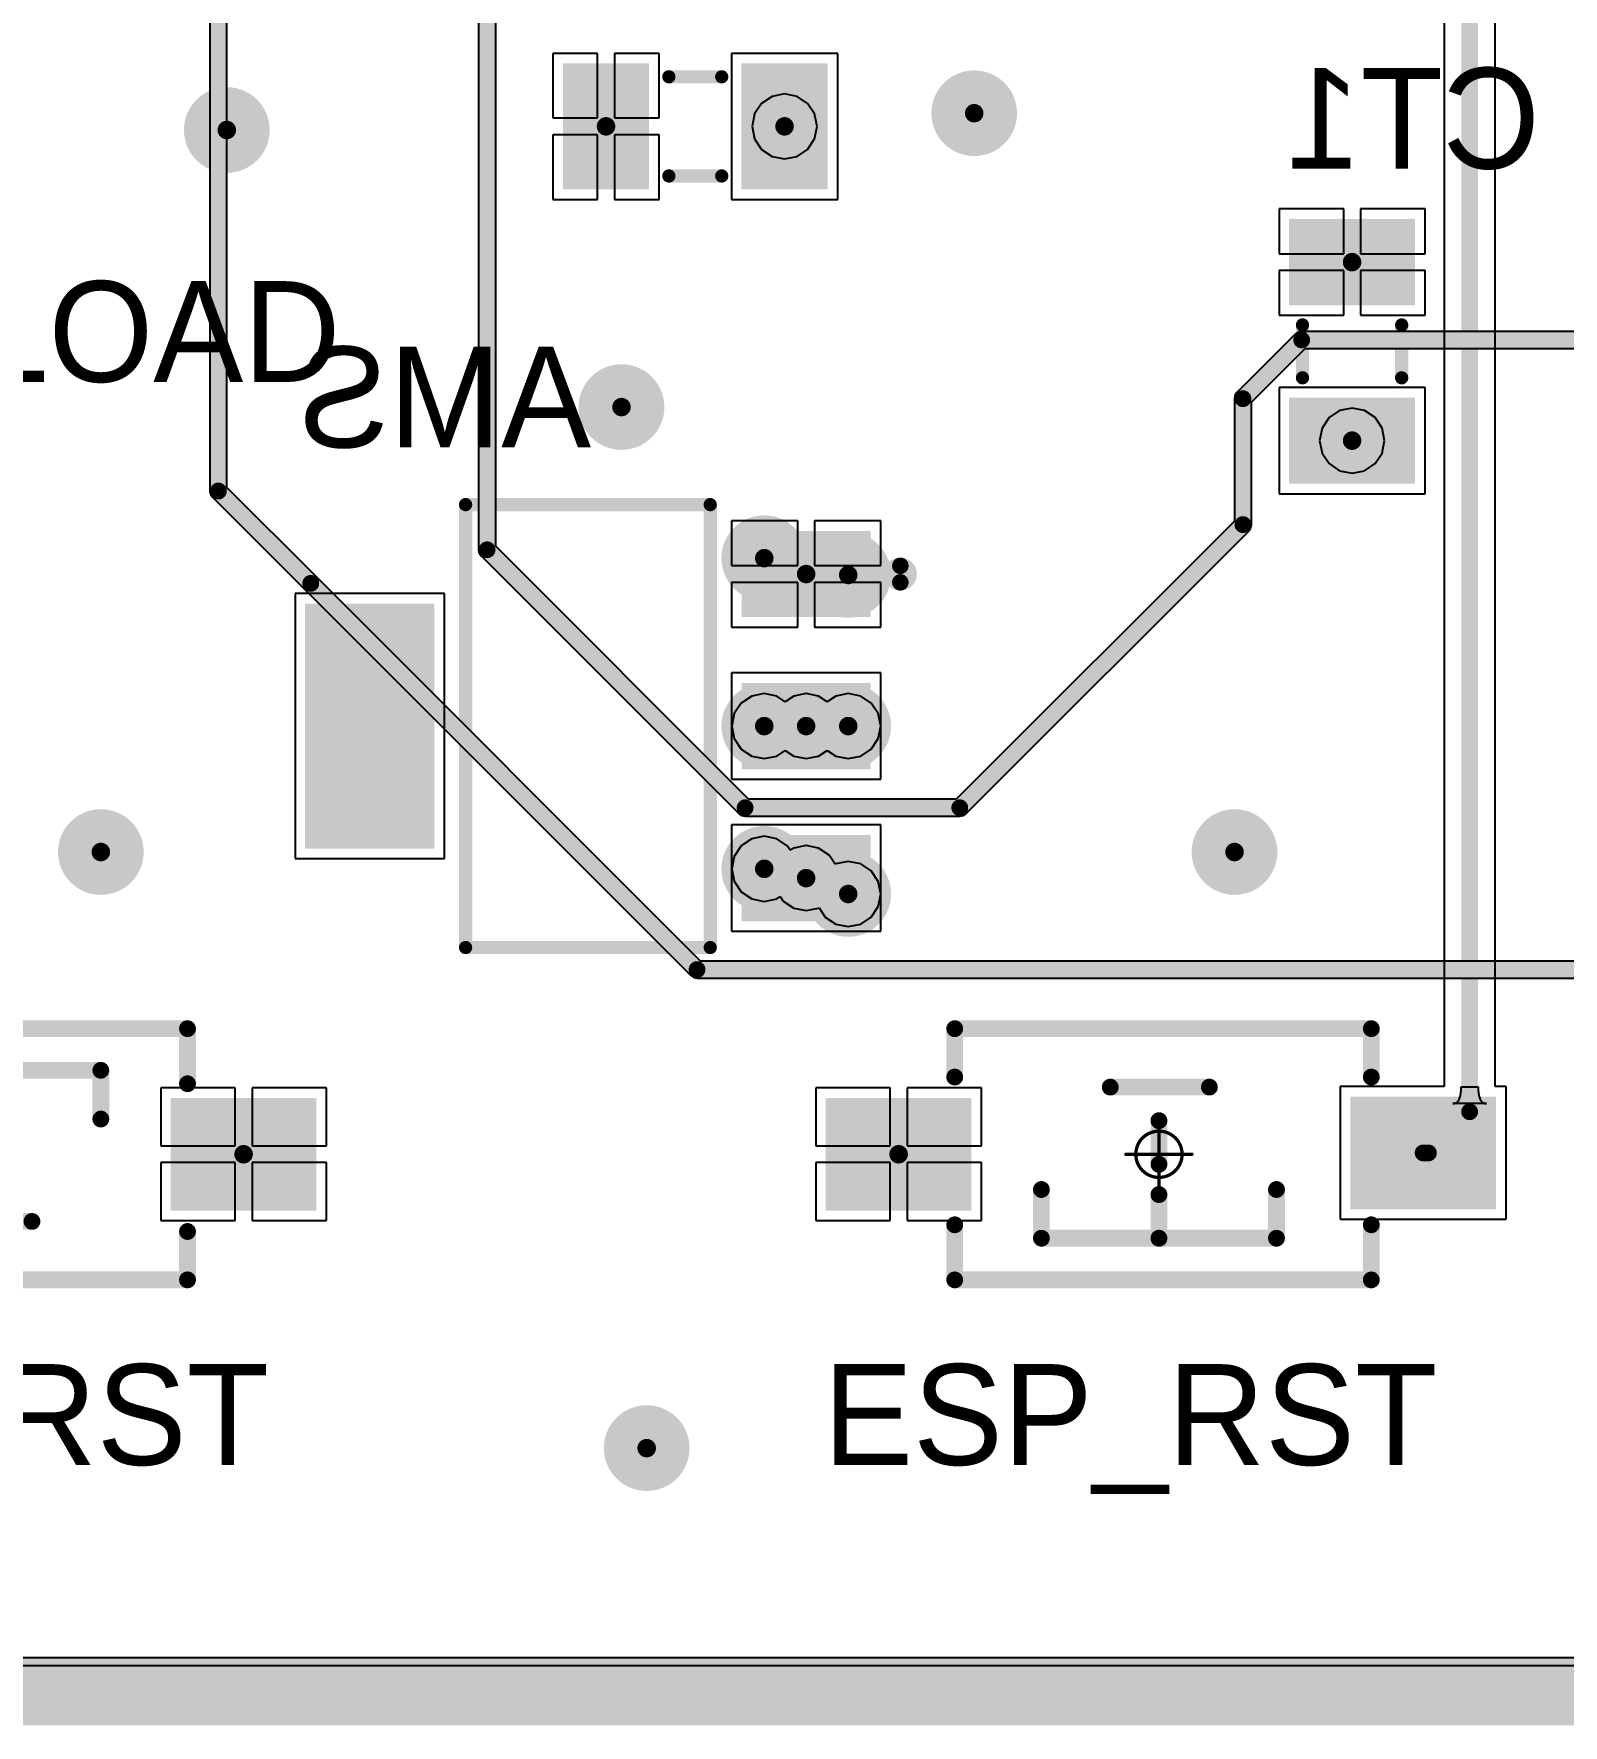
# Model space of a CAD drawing. Header units: millimetres. Extents: x 19 to 120, y 15 to 116.
# Drawn here: x 74.68 to 97.81, y 15.24 to 40.82 of the extents above; entities that cross this region are included whole.
import ezdxf

# ---------------------------------------------------------------- set-up
doc = ezdxf.new("R2010")
doc.units = ezdxf.units.MM
for name, color, linetype in [('BottomLayer', 5, 'Continuous'), ('BottomOverlay', 54, 'Continuous'), ('BottomPaste', 16, 'Continuous'), ('BottomSolder', 6, 'Continuous'), ('InternalPlane1', 76, 'Continuous'), ('InternalPlane2', 16, 'Continuous'), ('KeepOutLayer', 6, 'Continuous'), ('Mechanical1', 6, 'Continuous'), ('Mechanical15', 56, 'Continuous'), ('MultiLayer', 9, 'Continuous'), ('TopLayer', 1, 'Continuous'), ('TopOverlay', 2, 'Continuous'), ('TopPaste', 8, 'Continuous'), ('TopSolder', 216, 'Continuous'), ('ViaHoleLayer', 16, 'Continuous')]:
    doc.layers.add(name, color=color, linetype=linetype)

# ---------------------------------------------------------------- blocks, each defined once
blk = doc.blocks.new('TSW_SMD_3_6_2_5_12')
at = {"layer": 'Mechanical15', "const_width": 0.05}
for points in [[(0, -0.5), (0, 0.5)], [(-0.5, 0), (0.5, 0)]]:
    blk.add_lwpolyline(points, dxfattribs=at)
at = {"layer": 'Mechanical15'}
for points, const_width in [([(-0.012, 0.5, 1), (0.012, 0.5, 1)], 0.025), ([(0.35, 0, 1), (-0.35, 0, 1)], 0.05), ([(-0.512, 0, 1), (-0.487, 0, 1)], 0.025), ([(-0.362, 0, 1), (-0.337, 0, 1)], 0.025), ([(0.337, 0, 1), (0.362, 0, 1)], 0.025), ([(0.487, 0, 1), (0.512, 0, 1)], 0.025), ([(-0.012, -0.5, 1), (0.012, -0.5, 1)], 0.025)]:
    blk.add_lwpolyline(points, format="xyb", close=True, dxfattribs=dict(at, const_width=const_width))
at = {"layer": 'TopLayer'}
for points in [[(-4.996, -0.77), (-2.996, -0.77), (-4.996, 0.73), (-2.996, 0.73)], [(2.937, -0.75), (4.937, -0.75), (2.937, 0.75), (4.937, 0.75)]]:
    blk.add_solid(points, dxfattribs=at)
at = {"layer": 'TopOverlay', "const_width": 0.254}
for points in [[(-3.212, 1.9), (3.088, 1.9)], [(-3.212, 1.067), (-3.212, 1.9)], [(3.088, 1.067), (3.088, 1.9)], [(-1.778, 0.533), (-1.778, 1.27)], [(-1.778, 1.27), (1.778, 1.27)], [(0, 0.61), (0, 1.27)], [(1.778, 0.533), (1.778, 1.27)], [(0, -0.508), (0, 0.152)], [(-0.762, -1.016), (0.737, -1.016)], [(-3.212, -1.9), (-3.212, -1.168)], [(3.088, -1.9), (3.088, -1.168)], [(-3.212, -1.9), (3.088, -1.9)]]:
    blk.add_lwpolyline(points, dxfattribs=at)
at = {"layer": 'TopOverlay', "const_width": 0.127}
for points in [[(-3.275, 1.9, 1), (-3.148, 1.9, 1)], [(-3.275, 1.9, 1), (-3.148, 1.9, 1)], [(3.025, 1.9, 1), (3.152, 1.9, 1)], [(3.025, 1.9, 1), (3.152, 1.9, 1)], [(-1.841, 1.27, 1), (-1.714, 1.27, 1)], [(-1.841, 1.27, 1), (-1.714, 1.27, 1)], [(-0.064, 1.27, 1), (0.064, 1.27, 1)], [(1.714, 1.27, 1), (1.841, 1.27, 1)], [(1.714, 1.27, 1), (1.841, 1.27, 1)], [(-3.275, 1.067, 1), (-3.148, 1.067, 1)], [(3.025, 1.067, 1), (3.152, 1.067, 1)], [(-1.841, 0.533, 1), (-1.714, 0.533, 1)], [(-0.064, 0.61, 1), (0.064, 0.61, 1)], [(1.714, 0.533, 1), (1.841, 0.533, 1)], [(-0.064, 0.152, 1), (0.064, 0.152, 1)], [(-0.064, -0.508, 1), (0.064, -0.508, 1)], [(-0.826, -1.016, 1), (-0.699, -1.016, 1)], [(0.673, -1.016, 1), (0.8, -1.016, 1)], [(-3.275, -1.168, 1), (-3.148, -1.168, 1)], [(3.025, -1.168, 1), (3.152, -1.168, 1)], [(-3.275, -1.9, 1), (-3.148, -1.9, 1)], [(-3.275, -1.9, 1), (-3.148, -1.9, 1)], [(3.025, -1.9, 1), (3.152, -1.9, 1)], [(3.025, -1.9, 1), (3.152, -1.9, 1)]]:
    blk.add_lwpolyline(points, format="xyb", close=True, dxfattribs=at)
at = {"layer": 'TopPaste'}
for points in [[(-4.996, -0.77), (-2.996, -0.77), (-4.996, 0.73), (-2.996, 0.73)], [(2.937, -0.75), (4.937, -0.75), (2.937, 0.75), (4.937, 0.75)]]:
    blk.add_solid(points, dxfattribs=at)
at = {"layer": 'TopSolder'}
for points in [[(-5.097, -0.872), (-2.894, -0.872), (-5.097, 0.832), (-2.894, 0.832)], [(2.835, -0.852), (5.039, -0.852), (2.835, 0.852), (5.039, 0.852)]]:
    blk.add_solid(points, dxfattribs=at)
blk = doc.blocks.new('TSW_SMD_3_6_2_5_28')
at = {"layer": 'Mechanical15', "const_width": 0.05}
for points in [[(0, 0.5), (0, -0.5)], [(0.5, 0), (-0.5, 0)]]:
    blk.add_lwpolyline(points, dxfattribs=at)
at = {"layer": 'Mechanical15'}
for points, const_width in [([(-0.012, 0.5, 1), (0.012, 0.5, 1)], 0.025), ([(0.35, 0, 1), (-0.35, 0, 1)], 0.05), ([(-0.512, 0, 1), (-0.487, 0, 1)], 0.025), ([(-0.362, 0, 1), (-0.337, 0, 1)], 0.025), ([(0.337, 0, 1), (0.362, 0, 1)], 0.025), ([(0.487, 0, 1), (0.512, 0, 1)], 0.025), ([(-0.012, -0.5, 1), (0.012, -0.5, 1)], 0.025)]:
    blk.add_lwpolyline(points, format="xyb", close=True, dxfattribs=dict(at, const_width=const_width))
at = {"layer": 'TopLayer'}
for points in [[(-4.996, -0.77), (-2.996, -0.77), (-4.996, 0.73), (-2.996, 0.73)], [(2.937, -0.75), (4.937, -0.75), (2.937, 0.75), (4.937, 0.75)]]:
    blk.add_solid(points, dxfattribs=at)
at = {"layer": 'TopOverlay', "const_width": 0.254}
for points in [[(3.088, 1.9), (-3.212, 1.9)], [(-3.212, 1.9), (-3.212, 1.067)], [(3.088, 1.9), (3.088, 1.067)], [(-1.778, 1.27), (-1.778, 0.533)], [(1.778, 1.27), (-1.778, 1.27)], [(0, 1.27), (0, 0.61)], [(1.778, 1.27), (1.778, 0.533)], [(0, 0.152), (0, -0.508)], [(0.737, -1.016), (-0.762, -1.016)], [(-3.212, -1.168), (-3.212, -1.9)], [(3.088, -1.168), (3.088, -1.9)], [(3.088, -1.9), (-3.212, -1.9)]]:
    blk.add_lwpolyline(points, dxfattribs=at)
at = {"layer": 'TopOverlay', "const_width": 0.127}
for points in [[(-3.275, 1.9, 1), (-3.148, 1.9, 1)], [(-3.275, 1.9, 1), (-3.148, 1.9, 1)], [(3.025, 1.9, 1), (3.152, 1.9, 1)], [(3.025, 1.9, 1), (3.152, 1.9, 1)], [(-1.841, 1.27, 1), (-1.714, 1.27, 1)], [(-1.841, 1.27, 1), (-1.714, 1.27, 1)], [(-0.064, 1.27, 1), (0.064, 1.27, 1)], [(1.714, 1.27, 1), (1.841, 1.27, 1)], [(1.714, 1.27, 1), (1.841, 1.27, 1)], [(-3.275, 1.067, 1), (-3.148, 1.067, 1)], [(3.025, 1.067, 1), (3.152, 1.067, 1)], [(-1.841, 0.533, 1), (-1.714, 0.533, 1)], [(-0.064, 0.61, 1), (0.064, 0.61, 1)], [(1.714, 0.533, 1), (1.841, 0.533, 1)], [(-0.064, 0.152, 1), (0.064, 0.152, 1)], [(-0.064, -0.508, 1), (0.064, -0.508, 1)], [(-0.826, -1.016, 1), (-0.699, -1.016, 1)], [(0.673, -1.016, 1), (0.8, -1.016, 1)], [(-3.275, -1.168, 1), (-3.148, -1.168, 1)], [(3.025, -1.168, 1), (3.152, -1.168, 1)], [(-3.275, -1.9, 1), (-3.148, -1.9, 1)], [(-3.275, -1.9, 1), (-3.148, -1.9, 1)], [(3.025, -1.9, 1), (3.152, -1.9, 1)], [(3.025, -1.9, 1), (3.152, -1.9, 1)]]:
    blk.add_lwpolyline(points, format="xyb", close=True, dxfattribs=at)
at = {"layer": 'TopPaste'}
for points in [[(-4.996, -0.77), (-2.996, -0.77), (-4.996, 0.73), (-2.996, 0.73)], [(2.937, -0.75), (4.937, -0.75), (2.937, 0.75), (4.937, 0.75)]]:
    blk.add_solid(points, dxfattribs=at)
at = {"layer": 'TopSolder'}
for points in [[(-5.097, -0.872), (-2.894, -0.872), (-5.097, 0.832), (-2.894, 0.832)], [(2.835, -0.852), (5.039, -0.852), (2.835, 0.852), (5.039, 0.852)]]:
    blk.add_solid(points, dxfattribs=at)
blk = doc.blocks.new('M_1206_B_30')
at = {"layer": 'BottomLayer'}
for points in [[(-1.9, 0.85), (-1.9, -0.85), (-0.8, 0.85), (-0.8, -0.85)], [(0.8, 0.85), (0.8, -0.85), (1.9, 0.85), (1.9, -0.85)]]:
    blk.add_solid(points, dxfattribs=at)
at = {"layer": 'BottomOverlay', "const_width": 0.2}
for points in [[(0.4, 0.75), (-0.4, 0.75)], [(0.4, -0.75), (-0.4, -0.75)]]:
    blk.add_lwpolyline(points, dxfattribs=at)
at = {"layer": 'BottomOverlay', "const_width": 0.1}
for points in [[(-0.45, 0.75, 1), (-0.35, 0.75, 1)], [(0.35, 0.75, 1), (0.45, 0.75, 1)], [(-0.45, -0.75, 1), (-0.35, -0.75, 1)], [(0.35, -0.75, 1), (0.45, -0.75, 1)]]:
    blk.add_lwpolyline(points, format="xyb", close=True, dxfattribs=at)
at = {"layer": 'BottomPaste'}
for points in [[(-1.9, 0.85), (-1.9, -0.85), (-0.8, 0.85), (-0.8, -0.85)], [(0.8, 0.85), (0.8, -0.85), (1.9, 0.85), (1.9, -0.85)]]:
    blk.add_solid(points, dxfattribs=at)
at = {"layer": 'BottomSolder'}
for points in [[(-2.002, 0.952), (-2.002, -0.952), (-0.698, 0.952), (-0.698, -0.952)], [(0.698, 0.952), (0.698, -0.952), (2.002, 0.952), (2.002, -0.952)]]:
    blk.add_solid(points, dxfattribs=at)
blk = doc.blocks.new('M_1206_B_31')
at = {"layer": 'BottomLayer'}
for points in [[(-1.9, 0.85), (-1.9, -0.85), (-0.8, 0.85), (-0.8, -0.85)], [(0.8, 0.85), (0.8, -0.85), (1.9, 0.85), (1.9, -0.85)]]:
    blk.add_solid(points, dxfattribs=at)
at = {"layer": 'BottomOverlay', "const_width": 0.2}
for points in [[(-0.4, 0.75), (0.4, 0.75)], [(-0.4, -0.75), (0.4, -0.75)]]:
    blk.add_lwpolyline(points, dxfattribs=at)
at = {"layer": 'BottomOverlay', "const_width": 0.1}
for points in [[(-0.45, 0.75, 1), (-0.35, 0.75, 1)], [(0.35, 0.75, 1), (0.45, 0.75, 1)], [(-0.45, -0.75, 1), (-0.35, -0.75, 1)], [(0.35, -0.75, 1), (0.45, -0.75, 1)]]:
    blk.add_lwpolyline(points, format="xyb", close=True, dxfattribs=at)
at = {"layer": 'BottomPaste'}
for points in [[(-1.9, 0.85), (-1.9, -0.85), (-0.8, 0.85), (-0.8, -0.85)], [(0.8, 0.85), (0.8, -0.85), (1.9, 0.85), (1.9, -0.85)]]:
    blk.add_solid(points, dxfattribs=at)
at = {"layer": 'BottomSolder'}
for points in [[(-2.002, 0.952), (-2.002, -0.952), (-0.698, 0.952), (-0.698, -0.952)], [(0.698, 0.952), (0.698, -0.952), (2.002, 0.952), (2.002, -0.952)]]:
    blk.add_solid(points, dxfattribs=at)
blk = doc.blocks.new('SOT_223_2_B_38')
at = {"layer": 'BottomLayer'}
for points in [[(-2.85, 2.425), (-1.75, 2.425), (-2.85, 4.175), (-1.75, 4.175)], [(-0.55, 2.425), (0.55, 2.425), (-0.55, 4.175), (0.55, 4.175)], [(1.75, 2.425), (2.85, 2.425), (1.75, 4.175), (2.85, 4.175)], [(-1.75, -4.175), (1.75, -4.175), (-1.75, -2.425), (1.75, -2.425)]]:
    blk.add_solid(points, dxfattribs=at)
at = {"layer": 'BottomOverlay'}
for points, const_width in [([(-2.175, 4.725, 1), (-2.425, 4.725, 1)], 0.25), ([(-2.487, 4.725, 1), (-2.362, 4.725, 1)], 0.125), ([(-2.237, 4.725, 1), (-2.112, 4.725, 1)], 0.125), ([(-3.4, 1.85, 1), (-3.3, 1.85, 1)], 0.1), ([(-3.4, 1.85, 1), (-3.3, 1.85, 1)], 0.1), ([(3.3, 1.85, 1), (3.4, 1.85, 1)], 0.1), ([(3.3, 1.85, 1), (3.4, 1.85, 1)], 0.1), ([(-3.4, -1.85, 1), (-3.3, -1.85, 1)], 0.1), ([(-3.4, -1.85, 1), (-3.3, -1.85, 1)], 0.1), ([(3.3, -1.85, 1), (3.4, -1.85, 1)], 0.1), ([(3.3, -1.85, 1), (3.4, -1.85, 1)], 0.1)]:
    blk.add_lwpolyline(points, format="xyb", close=True, dxfattribs=dict(at, const_width=const_width))
at = {"layer": 'BottomOverlay', "const_width": 0.2}
for points in [[(3.35, 1.85), (-3.35, 1.85)], [(-3.35, -1.85), (-3.35, 1.85)], [(3.35, -1.85), (3.35, 1.85)], [(3.35, -1.85), (-3.35, -1.85)]]:
    blk.add_lwpolyline(points, dxfattribs=at)
at = {"layer": 'BottomPaste'}
for points in [[(-2.85, 2.425), (-1.75, 2.425), (-2.85, 4.175), (-1.75, 4.175)], [(-0.55, 2.425), (0.55, 2.425), (-0.55, 4.175), (0.55, 4.175)], [(1.75, 2.425), (2.85, 2.425), (1.75, 4.175), (2.85, 4.175)], [(-1.75, -4.175), (1.75, -4.175), (-1.75, -2.425), (1.75, -2.425)]]:
    blk.add_solid(points, dxfattribs=at)
at = {"layer": 'BottomSolder'}
for points in [[(-2.952, 2.323), (-1.648, 2.323), (-2.952, 4.277), (-1.648, 4.277)], [(-0.652, 2.323), (0.652, 2.323), (-0.652, 4.277), (0.652, 4.277)], [(1.648, 2.323), (2.952, 2.323), (1.648, 4.277), (2.952, 4.277)], [(-1.852, -4.277), (1.852, -4.277), (-1.852, -2.323), (1.852, -2.323)]]:
    blk.add_solid(points, dxfattribs=at)

msp = doc.modelspace()

# ---------------------------------------------------------------- linework, layer by layer
at = {"layer": 'BottomLayer'}
for p, q in [((83.205, 40.529), (82.528, 40.529)), ((82.528, 40.529), (82.528, 39.552)), ((83.205, 39.552), (83.205, 40.529)), ((84.136, 40.529), (83.459, 40.529)), ((83.459, 40.529), (83.459, 39.552)), ((84.136, 39.552), (84.136, 40.529)), ((86.836, 40.529), (85.228, 40.529)), ((85.228, 40.529), (85.228, 38.321)), ((86.836, 38.321), (86.836, 40.529)), ((82.528, 39.552), (83.205, 39.552)), ((83.459, 39.552), (84.136, 39.552)), ((83.205, 39.298), (82.528, 39.298)), ((82.528, 39.298), (82.528, 38.321)), ((83.205, 38.321), (83.205, 39.298)), ((84.136, 39.298), (83.459, 39.298)), ((83.459, 39.298), (83.459, 38.321)), ((84.136, 38.321), (84.136, 39.298)), ((82.528, 38.321), (83.205, 38.321)), ((83.459, 38.321), (84.136, 38.321)), ((85.228, 38.321), (86.836, 38.321)), ((94.488, 38.175), (93.511, 38.175)), ((93.511, 38.175), (93.511, 37.498)), ((94.488, 37.498), (94.488, 38.175)), ((95.719, 38.175), (94.742, 38.175)), ((94.742, 38.175), (94.742, 37.498)), ((95.719, 37.498), (95.719, 38.175)), ((93.511, 37.498), (94.488, 37.498)), ((94.742, 37.498), (95.719, 37.498)), ((94.488, 37.244), (93.511, 37.244)), ((93.511, 37.244), (93.511, 36.567)), ((94.488, 36.567), (94.488, 37.244)), ((95.719, 37.244), (94.742, 37.244)), ((94.742, 37.244), (94.742, 36.567)), ((95.719, 36.567), (95.719, 37.244)), ((93.511, 36.567), (94.488, 36.567)), ((94.742, 36.567), (95.719, 36.567)), ((95.719, 35.475), (93.511, 35.475)), ((93.511, 35.475), (93.511, 33.867)), ((95.719, 33.867), (95.719, 35.475)), ((93.511, 33.867), (95.719, 33.867)), ((86.231, 33.457), (85.229, 33.457)), ((85.229, 33.457), (85.229, 32.78)), ((86.231, 32.78), (86.231, 33.457)), ((87.487, 33.457), (86.485, 33.457)), ((86.485, 33.457), (86.485, 32.78)), ((87.487, 32.78), (87.487, 33.457)), ((85.229, 32.78), (86.231, 32.78)), ((86.485, 32.78), (87.487, 32.78)), ((86.231, 32.526), (85.229, 32.526)), ((85.229, 32.526), (85.229, 31.849)), ((86.231, 31.849), (86.231, 32.526)), ((87.487, 32.526), (86.485, 32.526)), ((86.485, 32.526), (86.485, 31.849)), ((87.487, 31.849), (87.487, 32.526)), ((80.887, 32.357), (78.629, 32.357)), ((78.629, 32.357), (78.629, 28.349)), ((80.887, 28.349), (80.887, 32.357)), ((85.229, 31.849), (86.231, 31.849)), ((86.485, 31.849), (87.487, 31.849)), ((87.487, 31.157), (85.229, 31.157)), ((85.229, 31.157), (85.229, 29.549)), ((87.487, 30.353), (87.487, 31.157)), ((87.487, 29.549), (87.487, 30.353)), ((87.487, 30.353), (87.487, 30.353)), ((87.487, 30.353), (87.487, 30.353)), ((85.229, 29.549), (87.487, 29.549)), ((87.487, 28.857), (85.229, 28.857)), ((85.229, 28.857), (85.229, 27.249)), ((87.487, 27.813), (87.487, 28.857)), ((78.629, 28.349), (80.887, 28.349)), ((87.487, 27.249), (87.487, 27.813)), ((87.487, 27.813), (87.487, 27.813)), ((87.487, 27.813), (87.487, 27.813)), ((85.229, 27.249), (87.487, 27.249)), ((116.651, 16.136), (21.906, 16.136))]:
    msp.add_line(p, q, dxfattribs=at)
at = {"layer": 'BottomLayer', "const_width": 0.229}
for points in [[(88.786, 39.624, 1), (89.014, 39.624, 1)], [(77.483, 39.37, 1), (77.711, 39.37, 1)], [(83.218, 39.425, 1), (83.447, 39.425, 1)], [(85.918, 39.425, 1), (86.147, 39.425, 1)], [(94.501, 37.371, 1), (94.729, 37.371, 1)], [(83.452, 35.179, 1), (83.68, 35.179, 1)], [(94.501, 34.671, 1), (94.729, 34.671, 1)], [(85.611, 32.893, 1), (85.839, 32.893, 1)], [(86.244, 32.653, 1), (86.472, 32.653, 1)], [(86.881, 32.639, 1), (87.109, 32.639, 1)], [(85.611, 30.353, 1), (85.839, 30.353, 1)], [(86.244, 30.353, 1), (86.472, 30.353, 1)], [(86.881, 30.353, 1), (87.109, 30.353, 1)], [(75.578, 28.448, 1), (75.806, 28.448, 1)], [(92.723, 28.448, 1), (92.951, 28.448, 1)], [(85.611, 28.194, 1), (85.839, 28.194, 1)], [(86.244, 28.053, 1), (86.472, 28.053, 1)], [(86.881, 27.813, 1), (87.109, 27.813, 1)], [(77.737, 23.876, 1), (77.965, 23.876, 1)], [(87.643, 23.876, 1), (87.871, 23.876, 1)], [(83.833, 19.431, 1), (84.061, 19.431, 1)]]:
    msp.add_lwpolyline(points, format="xyb", close=True, dxfattribs=at)
at = {"layer": 'BottomSolder', "const_width": 0.33}
for points in [[(83.167, 39.425, 1), (83.497, 39.425, 1)], [(85.867, 39.425, 1), (86.197, 39.425, 1)], [(94.45, 37.371, 1), (94.78, 37.371, 1)], [(94.45, 34.671, 1), (94.78, 34.671, 1)], [(85.56, 32.893, 1), (85.89, 32.893, 1)], [(86.193, 32.653, 1), (86.523, 32.653, 1)], [(86.83, 32.639, 1), (87.16, 32.639, 1)], [(85.56, 30.353, 1), (85.89, 30.353, 1)], [(86.193, 30.353, 1), (86.523, 30.353, 1)], [(86.83, 30.353, 1), (87.16, 30.353, 1)], [(85.56, 28.194, 1), (85.89, 28.194, 1)], [(86.193, 28.053, 1), (86.523, 28.053, 1)], [(86.83, 27.813, 1), (87.16, 27.813, 1)]]:
    msp.add_lwpolyline(points, format="xyb", close=True, dxfattribs=at)
at = {"layer": 'InternalPlane1'}
msp.add_line((116.651, 16.258), (21.906, 16.258), dxfattribs=at)
at = {"layer": 'InternalPlane1', "const_width": 0.648}
for points in [[(85.708, 39.425, 1), (86.356, 39.425, 1)], [(94.291, 34.671, 1), (94.939, 34.671, 1)], [(85.401, 30.353, 1), (86.049, 30.353, 1)], [(86.034, 30.353, 1), (86.682, 30.353, 1)], [(86.671, 30.353, 1), (87.319, 30.353, 1)], [(85.401, 28.194, 1), (86.049, 28.194, 1)], [(86.034, 28.053, 1), (86.682, 28.053, 1)], [(86.671, 27.813, 1), (87.319, 27.813, 1)]]:
    msp.add_lwpolyline(points, format="xyb", close=True, dxfattribs=at)
at = {"layer": 'InternalPlane1', "const_width": 1.016}
msp.add_lwpolyline([(21.906, 15.748), (116.651, 15.748)], dxfattribs=at)
at = {"layer": 'InternalPlane2'}
for p, q in [((81.405, 48.714), (81.405, 33.02)), ((81.663, 33.074), (81.663, 48.768)), ((77.341, 43.888), (77.341, 33.909)), ((77.599, 33.963), (77.599, 43.942)), ((93.761, 36.287), (92.872, 35.398)), ((93.803, 36.315), (93.761, 36.287)), ((93.853, 36.324), (93.803, 36.315)), ((106.553, 36.324), (93.853, 36.324)), ((93.093, 35.252), (93.907, 36.066)), ((93.907, 36.066), (106.424, 36.066)), ((92.844, 35.356), (92.835, 35.306)), ((92.872, 35.398), (92.844, 35.356)), ((92.835, 35.306), (92.835, 33.455)), ((93.093, 33.401), (93.093, 35.252)), ((77.341, 33.909), (77.35, 33.859)), ((77.35, 33.859), (77.378, 33.817)), ((77.378, 33.817), (78.775, 32.42)), ((78.959, 32.604), (77.599, 33.963)), ((92.835, 33.455), (88.628, 29.248)), ((88.773, 29.027), (93.056, 33.309)), ((93.056, 33.309), (93.084, 33.351)), ((93.084, 33.351), (93.093, 33.401)), ((81.405, 33.02), (81.414, 32.97)), ((85.489, 29.248), (81.663, 33.074)), ((81.414, 32.97), (81.442, 32.928)), ((81.442, 32.928), (85.344, 29.027)), ((84.763, 26.799), (78.959, 32.604)), ((78.959, 32.604), (78.959, 32.604)), ((78.775, 32.42), (78.775, 32.42)), ((78.775, 32.42), (84.617, 26.578)), ((88.628, 29.248), (85.489, 29.248)), ((85.344, 29.027), (85.386, 28.999)), ((85.386, 28.999), (85.436, 28.989)), ((85.436, 28.989), (88.681, 28.989)), ((88.681, 28.989), (88.731, 28.999)), ((88.731, 28.999), (88.773, 29.027)), ((104.086, 26.799), (84.763, 26.799)), ((84.617, 26.578), (84.659, 26.55)), ((84.659, 26.55), (84.709, 26.541)), ((84.709, 26.541), (104.14, 26.541)), ((116.651, 16.258), (21.906, 16.258))]:
    msp.add_line(p, q, dxfattribs=at)
for points, const_width in [([(81.534, 33.02), (81.534, 48.768)], 0.254), ([(77.47, 33.909), (77.47, 43.942)], 0.254), ([(92.964, 35.306), (93.853, 36.195)], 0.254), ([(93.853, 36.195), (102.616, 36.195)], 0.254), ([(92.964, 33.401), (92.964, 35.306)], 0.254), ([(77.47, 33.909), (78.867, 32.512)], 0.254), ([(88.681, 29.118), (92.964, 33.401)], 0.254), ([(81.534, 33.02), (85.436, 29.118)], 0.254), ([(78.867, 32.512), (84.709, 26.67)], 0.254), ([(85.436, 29.118), (88.681, 29.118)], 0.254), ([(84.709, 26.67), (104.14, 26.67)], 0.254), ([(21.906, 15.748), (116.651, 15.748)], 1.016)]:
    msp.add_lwpolyline(points, dxfattribs=dict(at, const_width=const_width))
for points, const_width in [([(88.576, 39.624, 1), (89.224, 39.624, 1)], 0.648), ([(77.273, 39.37, 1), (77.921, 39.37, 1)], 0.648), ([(83.008, 39.425, 1), (83.656, 39.425, 1)], 0.648), ([(94.291, 37.371, 1), (94.939, 37.371, 1)], 0.648), ([(93.789, 36.195, 1), (93.916, 36.195, 1)], 0.127), ([(93.789, 36.195, 1), (93.916, 36.195, 1)], 0.127), ([(83.242, 35.179, 1), (83.89, 35.179, 1)], 0.648), ([(92.9, 35.306, 1), (93.028, 35.306, 1)], 0.127), ([(92.9, 35.306, 1), (93.028, 35.306, 1)], 0.127), ([(77.406, 33.909, 1), (77.534, 33.909, 1)], 0.127), ([(77.406, 33.909, 1), (77.534, 33.909, 1)], 0.127), ([(85.401, 32.893, 1), (86.049, 32.893, 1)], 0.648), ([(92.9, 33.401, 1), (93.028, 33.401, 1)], 0.127), ([(92.9, 33.401, 1), (93.028, 33.401, 1)], 0.127), ([(86.034, 32.653, 1), (86.682, 32.653, 1)], 0.648), ([(86.671, 32.639, 1), (87.319, 32.639, 1)], 0.648), ([(81.471, 33.02, 1), (81.597, 33.02, 1)], 0.127), ([(81.471, 33.02, 1), (81.597, 33.02, 1)], 0.127), ([(78.803, 32.512, 1), (78.93, 32.512, 1)], 0.127), ([(78.803, 32.512, 1), (78.93, 32.512, 1)], 0.127), ([(85.372, 29.118, 1), (85.499, 29.118, 1)], 0.127), ([(85.372, 29.118, 1), (85.499, 29.118, 1)], 0.127), ([(88.618, 29.118, 1), (88.745, 29.118, 1)], 0.127), ([(88.618, 29.118, 1), (88.745, 29.118, 1)], 0.127), ([(75.368, 28.448, 1), (76.016, 28.448, 1)], 0.648), ([(92.513, 28.448, 1), (93.161, 28.448, 1)], 0.648), ([(84.645, 26.67, 1), (84.772, 26.67, 1)], 0.127), ([(84.645, 26.67, 1), (84.772, 26.67, 1)], 0.127), ([(77.527, 23.876, 1), (78.175, 23.876, 1)], 0.648), ([(87.433, 23.876, 1), (88.081, 23.876, 1)], 0.648), ([(83.623, 19.431, 1), (84.271, 19.431, 1)], 0.648)]:
    msp.add_lwpolyline(points, format="xyb", close=True, dxfattribs=dict(at, const_width=const_width))
at = {"layer": 'KeepOutLayer', "const_width": 0.254}
msp.add_lwpolyline([(21.906, 15.748), (116.651, 15.748)], dxfattribs=at)
at = {"layer": 'Mechanical1', "const_width": 0.254}
msp.add_lwpolyline([(21.906, 15.748), (116.651, 15.748)], dxfattribs=at)
at = {"layer": 'MultiLayer', "const_width": 0.229}
for points in [[(88.786, 39.624, 1), (89.014, 39.624, 1)], [(77.483, 39.37, 1), (77.711, 39.37, 1)], [(83.218, 39.425, 1), (83.447, 39.425, 1)], [(85.918, 39.425, 1), (86.147, 39.425, 1)], [(94.501, 37.371, 1), (94.729, 37.371, 1)], [(83.452, 35.179, 1), (83.68, 35.179, 1)], [(94.501, 34.671, 1), (94.729, 34.671, 1)], [(85.611, 32.893, 1), (85.839, 32.893, 1)], [(86.244, 32.653, 1), (86.472, 32.653, 1)], [(86.881, 32.639, 1), (87.109, 32.639, 1)], [(85.611, 30.353, 1), (85.839, 30.353, 1)], [(86.244, 30.353, 1), (86.472, 30.353, 1)], [(86.881, 30.353, 1), (87.109, 30.353, 1)], [(75.578, 28.448, 1), (75.806, 28.448, 1)], [(92.723, 28.448, 1), (92.951, 28.448, 1)], [(85.611, 28.194, 1), (85.839, 28.194, 1)], [(86.244, 28.053, 1), (86.472, 28.053, 1)], [(86.881, 27.813, 1), (87.109, 27.813, 1)], [(77.737, 23.876, 1), (77.965, 23.876, 1)], [(87.643, 23.876, 1), (87.871, 23.876, 1)], [(83.833, 19.431, 1), (84.061, 19.431, 1)]]:
    msp.add_lwpolyline(points, format="xyb", close=True, dxfattribs=at)
at = {"layer": 'TopLayer'}
for p, q in [((96.781, 24.9), (96.781, 42.545)), ((96.005, 42.384), (96.005, 24.9)), ((86.032, 39.917), (85.844, 39.879)), ((86.221, 39.879), (86.032, 39.917)), ((85.684, 39.773), (85.578, 39.613)), ((85.844, 39.879), (85.684, 39.773)), ((86.38, 39.773), (86.221, 39.879)), ((86.487, 39.613), (86.38, 39.773)), ((85.578, 39.613), (85.54, 39.425)), ((85.54, 39.425), (85.578, 39.236)), ((86.524, 39.425), (86.487, 39.613)), ((86.487, 39.236), (86.524, 39.425)), ((85.578, 39.236), (85.684, 39.077)), ((86.38, 39.077), (86.487, 39.236)), ((85.684, 39.077), (85.844, 38.97)), ((85.844, 38.97), (86.032, 38.933)), ((86.032, 38.933), (86.221, 38.97)), ((86.221, 38.97), (86.38, 39.077)), ((94.427, 35.126), (94.267, 35.019)), ((94.615, 35.163), (94.427, 35.126)), ((94.803, 35.126), (94.615, 35.163)), ((94.963, 35.019), (94.803, 35.126)), ((94.16, 34.859), (94.123, 34.671)), ((94.267, 35.019), (94.16, 34.859)), ((95.07, 34.859), (94.963, 35.019)), ((95.107, 34.671), (95.07, 34.859)), ((94.123, 34.671), (94.16, 34.483)), ((95.07, 34.483), (95.107, 34.671)), ((94.16, 34.483), (94.267, 34.323)), ((94.267, 34.323), (94.427, 34.216)), ((94.803, 34.216), (94.963, 34.323)), ((94.963, 34.323), (95.07, 34.483)), ((94.427, 34.216), (94.615, 34.179)), ((94.615, 34.179), (94.803, 34.216)), ((85.537, 30.808), (85.377, 30.701)), ((85.725, 30.845), (85.537, 30.808)), ((85.913, 30.808), (85.725, 30.845)), ((86.041, 30.722), (85.913, 30.808)), ((86.17, 30.808), (86.041, 30.722)), ((86.358, 30.845), (86.17, 30.808)), ((86.546, 30.808), (86.358, 30.845)), ((86.676, 30.721), (86.546, 30.808)), ((86.807, 30.808), (86.676, 30.721)), ((86.995, 30.845), (86.807, 30.808)), ((87.183, 30.808), (86.995, 30.845)), ((87.343, 30.701), (87.183, 30.808)), ((85.27, 30.541), (85.233, 30.353)), ((85.377, 30.701), (85.27, 30.541)), ((87.45, 30.541), (87.343, 30.701)), ((87.487, 30.353), (87.45, 30.541)), ((85.233, 30.353), (85.27, 30.165)), ((87.45, 30.165), (87.487, 30.353)), ((85.27, 30.165), (85.377, 30.005)), ((85.377, 30.005), (85.537, 29.898)), ((85.913, 29.898), (86.041, 29.984)), ((86.041, 29.984), (86.17, 29.898)), ((86.546, 29.898), (86.676, 29.985)), ((86.676, 29.985), (86.807, 29.898)), ((87.183, 29.898), (87.343, 30.005)), ((87.343, 30.005), (87.45, 30.165)), ((85.537, 29.898), (85.725, 29.861)), ((85.725, 29.861), (85.913, 29.898)), ((86.17, 29.898), (86.358, 29.861)), ((86.358, 29.861), (86.546, 29.898)), ((86.807, 29.898), (86.995, 29.861)), ((86.995, 29.861), (87.183, 29.898)), ((85.725, 28.686), (85.537, 28.649)), ((85.913, 28.649), (85.725, 28.686)), ((85.377, 28.542), (85.27, 28.382)), ((85.537, 28.649), (85.377, 28.542)), ((86.073, 28.542), (85.913, 28.649)), ((86.119, 28.474), (86.073, 28.542)), ((86.17, 28.508), (86.119, 28.474)), ((86.358, 28.545), (86.17, 28.508)), ((86.546, 28.508), (86.358, 28.545)), ((86.706, 28.401), (86.546, 28.508)), ((86.799, 28.262), (86.706, 28.401)), ((85.27, 28.382), (85.233, 28.194)), ((85.233, 28.194), (85.27, 28.006)), ((86.807, 28.268), (86.799, 28.262)), ((86.995, 28.305), (86.807, 28.268)), ((87.183, 28.268), (86.995, 28.305)), ((87.343, 28.161), (87.183, 28.268)), ((87.45, 28.001), (87.343, 28.161)), ((85.27, 28.006), (85.377, 27.846)), ((87.487, 27.813), (87.45, 28.001)), ((85.377, 27.846), (85.537, 27.739)), ((85.537, 27.739), (85.725, 27.702)), ((85.725, 27.702), (85.913, 27.739)), ((85.913, 27.739), (85.964, 27.774)), ((85.964, 27.774), (86.01, 27.705)), ((86.01, 27.705), (86.17, 27.598)), ((87.45, 27.625), (87.487, 27.813)), ((86.17, 27.598), (86.358, 27.561)), ((86.358, 27.561), (86.546, 27.598)), ((86.546, 27.598), (86.554, 27.604)), ((86.554, 27.604), (86.647, 27.465)), ((86.647, 27.465), (86.807, 27.358)), ((87.183, 27.358), (87.343, 27.465)), ((87.343, 27.465), (87.45, 27.625)), ((86.807, 27.358), (86.995, 27.321)), ((86.995, 27.321), (87.183, 27.358)), ((77.724, 24.88), (76.597, 24.88)), ((76.597, 24.88), (76.597, 24.003)), ((77.724, 24.003), (77.724, 24.88)), ((79.105, 24.88), (77.978, 24.88)), ((77.978, 24.88), (77.978, 24.003)), ((79.105, 24.003), (79.105, 24.88)), ((87.63, 24.88), (86.503, 24.88)), ((86.503, 24.88), (86.503, 24.003)), ((87.63, 24.003), (87.63, 24.88)), ((89.011, 24.88), (87.884, 24.88)), ((87.884, 24.88), (87.884, 24.003)), ((89.011, 24.003), (89.011, 24.88)), ((96.005, 24.9), (94.436, 24.9)), ((94.436, 24.9), (94.436, 22.892)), ((96.261, 24.805), (96.265, 24.849)), ((96.265, 24.849), (96.266, 24.897)), ((96.266, 24.897), (96.52, 24.897)), ((96.52, 24.897), (96.521, 24.849)), ((96.521, 24.849), (96.525, 24.805)), ((96.944, 24.9), (96.781, 24.9)), ((96.944, 22.892), (96.944, 24.9)), ((96.139, 24.643), (96.163, 24.645)), ((96.647, 24.643), (96.139, 24.643)), ((96.163, 24.645), (96.185, 24.653)), ((96.185, 24.653), (96.204, 24.666)), ((96.204, 24.666), (96.22, 24.684)), ((96.22, 24.684), (96.234, 24.706)), ((96.234, 24.706), (96.246, 24.734)), ((96.246, 24.734), (96.255, 24.767)), ((96.255, 24.767), (96.261, 24.805)), ((96.525, 24.805), (96.531, 24.767)), ((96.531, 24.767), (96.54, 24.734)), ((96.54, 24.734), (96.552, 24.706)), ((96.552, 24.706), (96.566, 24.684)), ((96.566, 24.684), (96.582, 24.666)), ((96.582, 24.666), (96.601, 24.653)), ((96.601, 24.653), (96.623, 24.645)), ((96.623, 24.645), (96.647, 24.643)), ((76.597, 24.003), (77.724, 24.003)), ((77.978, 24.003), (79.105, 24.003)), ((86.503, 24.003), (87.63, 24.003)), ((87.884, 24.003), (89.011, 24.003)), ((77.724, 23.749), (76.597, 23.749)), ((76.597, 23.749), (76.597, 22.872)), ((77.724, 22.872), (77.724, 23.749)), ((79.105, 23.749), (77.978, 23.749)), ((77.978, 23.749), (77.978, 22.872)), ((79.105, 22.872), (79.105, 23.749)), ((87.63, 23.749), (86.503, 23.749)), ((86.503, 23.749), (86.503, 22.872)), ((87.63, 22.872), (87.63, 23.749)), ((89.011, 23.749), (87.884, 23.749)), ((87.884, 23.749), (87.884, 22.872)), ((89.011, 22.872), (89.011, 23.749)), ((76.597, 22.872), (77.724, 22.872)), ((77.978, 22.872), (79.105, 22.872)), ((86.503, 22.872), (87.63, 22.872)), ((87.884, 22.872), (89.011, 22.872)), ((94.436, 22.892), (96.944, 22.892)), ((116.651, 16.136), (21.906, 16.136))]:
    msp.add_line(p, q, dxfattribs=at)
at = {"layer": 'TopLayer', "const_width": 0.254}
for points in [[(96.393, 24.519), (96.393, 42.545)], [(95.77, 23.896), (96.393, 24.519)], [(95.69, 23.896), (95.77, 23.896)]]:
    msp.add_lwpolyline(points, dxfattribs=at)
at = {"layer": 'TopLayer'}
for points, const_width in [([(88.786, 39.624, 1), (89.014, 39.624, 1)], 0.229), ([(77.483, 39.37, 1), (77.711, 39.37, 1)], 0.229), ([(83.218, 39.425, 1), (83.447, 39.425, 1)], 0.229), ([(85.918, 39.425, 1), (86.147, 39.425, 1)], 0.229), ([(94.501, 37.371, 1), (94.729, 37.371, 1)], 0.229), ([(83.452, 35.179, 1), (83.68, 35.179, 1)], 0.229), ([(94.501, 34.671, 1), (94.729, 34.671, 1)], 0.229), ([(85.611, 32.893, 1), (85.839, 32.893, 1)], 0.229), ([(86.244, 32.653, 1), (86.472, 32.653, 1)], 0.229), ([(86.881, 32.639, 1), (87.109, 32.639, 1)], 0.229), ([(85.611, 30.353, 1), (85.839, 30.353, 1)], 0.229), ([(86.244, 30.353, 1), (86.472, 30.353, 1)], 0.229), ([(86.881, 30.353, 1), (87.109, 30.353, 1)], 0.229), ([(75.578, 28.448, 1), (75.806, 28.448, 1)], 0.229), ([(92.723, 28.448, 1), (92.951, 28.448, 1)], 0.229), ([(85.611, 28.194, 1), (85.839, 28.194, 1)], 0.229), ([(86.244, 28.053, 1), (86.472, 28.053, 1)], 0.229), ([(86.881, 27.813, 1), (87.109, 27.813, 1)], 0.229), ([(96.329, 24.519, 1), (96.456, 24.519, 1)], 0.127), ([(96.329, 24.519, 1), (96.456, 24.519, 1)], 0.127), ([(77.737, 23.876, 1), (77.965, 23.876, 1)], 0.229), ([(87.643, 23.876, 1), (87.871, 23.876, 1)], 0.229), ([(95.626, 23.896, 1), (95.753, 23.896, 1)], 0.127), ([(95.706, 23.896, 1), (95.833, 23.896, 1)], 0.127), ([(95.706, 23.896, 1), (95.833, 23.896, 1)], 0.127), ([(83.833, 19.431, 1), (84.061, 19.431, 1)], 0.229)]:
    msp.add_lwpolyline(points, format="xyb", close=True, dxfattribs=dict(at, const_width=const_width))
at = {"layer": 'TopSolder', "const_width": 0.33}
for points in [[(77.686, 23.876, 1), (78.016, 23.876, 1)], [(87.592, 23.876, 1), (87.922, 23.876, 1)]]:
    msp.add_lwpolyline(points, format="xyb", close=True, dxfattribs=at)
at = {"layer": 'ViaHoleLayer', "const_width": 0.14}
for points in [[(88.83, 39.624, 1), (88.97, 39.624, 1)], [(77.527, 39.37, 1), (77.667, 39.37, 1)], [(83.262, 39.425, 1), (83.402, 39.425, 1)], [(85.962, 39.425, 1), (86.102, 39.425, 1)], [(94.545, 37.371, 1), (94.685, 37.371, 1)], [(83.496, 35.179, 1), (83.636, 35.179, 1)], [(94.545, 34.671, 1), (94.685, 34.671, 1)], [(85.655, 32.893, 1), (85.795, 32.893, 1)], [(86.288, 32.653, 1), (86.428, 32.653, 1)], [(86.925, 32.639, 1), (87.065, 32.639, 1)], [(85.655, 30.353, 1), (85.795, 30.353, 1)], [(86.288, 30.353, 1), (86.428, 30.353, 1)], [(86.925, 30.353, 1), (87.065, 30.353, 1)], [(75.622, 28.448, 1), (75.762, 28.448, 1)], [(92.767, 28.448, 1), (92.907, 28.448, 1)], [(85.655, 28.194, 1), (85.795, 28.194, 1)], [(86.288, 28.053, 1), (86.428, 28.053, 1)], [(86.925, 27.813, 1), (87.065, 27.813, 1)], [(77.781, 23.876, 1), (77.921, 23.876, 1)], [(87.687, 23.876, 1), (87.827, 23.876, 1)], [(83.877, 19.431, 1), (84.017, 19.431, 1)]]:
    msp.add_lwpolyline(points, format="xyb", close=True, dxfattribs=at)

# ---------------------------------------------------------------- block references
for name, p, rotation in [('M_1206_B_30', (84.682, 39.425), 180), ('M_1206_B_31', (94.615, 36.021), 90), ('SOT_223_2_B_38', (83.058, 30.353), 270), ('TSW_SMD_3_6_2_5_12', (73.914, 23.876), 360), ('TSW_SMD_3_6_2_5_28', (91.694, 23.876), 180)]:
    msp.add_blockref(name, p, dxfattribs=dict(rotation=rotation))

# ---------------------------------------------------------------- texts
at = {"layer": 'BottomOverlay', "text_generation_flag": 2}
for s, p in [('CT1', (97.46, 38.786)), ('AMS', (83.107, 34.569))]:
    msp.add_text(s, height=1.524, dxfattribs=at).set_placement(p)
at = {"layer": 'TopOverlay'}
for s, p in [('ZGB_UART_UPLOAD', (58.932, 35.56)), ('ZGB_RST', (68.836, 19.177)), ('ESP_RST', (86.616, 19.177))]:
    msp.add_text(s, height=1.524, dxfattribs=at).set_placement(p)

doc.saveas('drawing.dxf')
